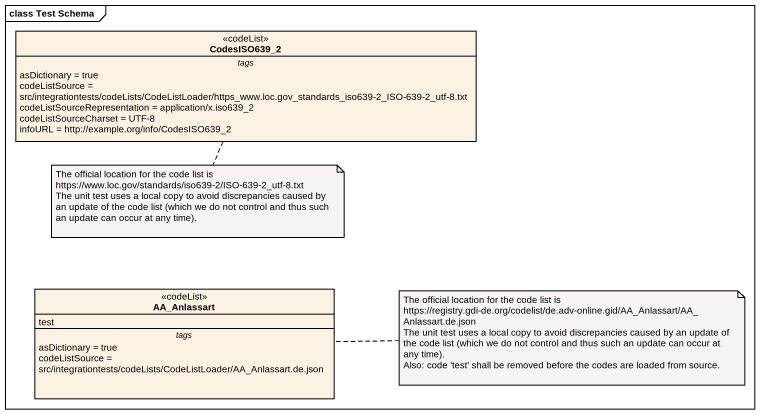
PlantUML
@startuml
mainframe class Test Schema
hide circle
hide empty members
class CodesISO639_2 <<codeList>> {
  -- tags --
  asDictionary = true
  codeListSource = src/integrationtests/codeLists/CodeListLoader/https_www.loc.gov_standards_iso639-2_ISO-639-2_utf-8.txt
  codeListSourceRepresentation = application/x.iso639_2
  codeListSourceCharset = UTF-8
  infoURL = http://example.org/info/CodesISO639_2
}
class AA_Anlassart <<codeList>> {
  test
  -- tags --
  asDictionary = true
  codeListSource = src/integrationtests/codeLists/CodeListLoader/AA_Anlassart.de.json
}
note bottom of CodesISO639_2
  The official location for the code list is https://www.loc.gov/standards/iso639-2/ISO-639-2_utf-8.txt
  The unit test uses a local copy to avoid discrepancies caused by an update of the code list (which we do not control and thus such an update can occur at any time).
end note
note right of AA_Anlassart
  The official location for the code list is
  https://registry.gdi-de.org/codelist/de.adv-online.gid/AA_Anlassart/AA_Anlassart.de.json
  The unit test uses a local copy to avoid discrepancies caused by an update of the code list (which we do not control and thus such an update can occur at any time).
  Also: code 'test' shall be removed before the codes are loaded from source.
end note
@enduml
